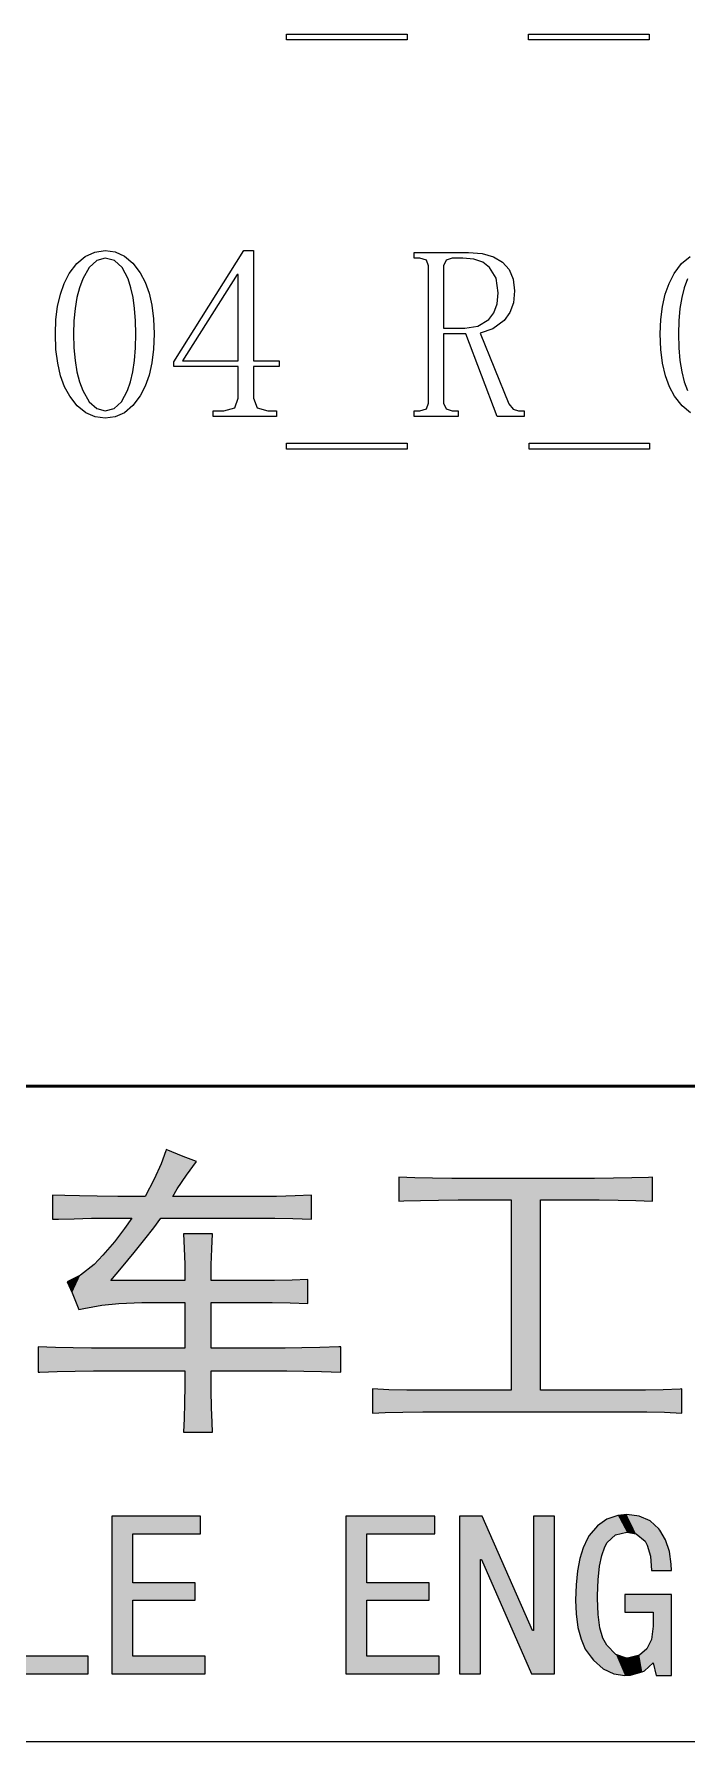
# Model space of a CAD drawing. Extents: x 0 to 420, y 0 to 297.
# Drawn here: x 350.29 to 362.25, y 35 to 66.26 of the extents above; entities that cross this region are included whole.
import ezdxf

# ---------------------------------------------------------------- set-up
doc = ezdxf.new("R2010")
doc.units = 0

msp = doc.modelspace()

# ---------------------------------------------------------------- linework, layer by layer
at = {"color": 7, "lineweight": 50}
msp.add_line((415, 47), (235, 47), dxfattribs=at)
at = {"color": 154, "lineweight": 25, "ltscale": 0.006263}
msp.add_line((352.707, 45.818), (352.622, 45.582), dxfattribs=at)
at = {"color": 154, "lineweight": 25, "ltscale": 0.000670392}
msp.add_line((352.714, 45.843), (352.707, 45.818), dxfattribs=at)
at = {"color": 154, "lineweight": 25, "ltscale": 0.008381}
for p, q in [((353.023, 45.714), (352.714, 45.843)), ((354.696, 43.445), (354.361, 43.442)), ((351.347, 42.208), (351.012, 42.211))]:
    msp.add_line(p, q, dxfattribs=at)
at = {"color": 154, "lineweight": 25, "ltscale": 0.006585}
msp.add_line((353.27, 45.622), (353.023, 45.714), dxfattribs=at)
at = {"color": 154, "lineweight": 25, "ltscale": 0.007705}
msp.add_line((352.622, 45.582), (352.493, 45.302), dxfattribs=at)
at = {"color": 154, "lineweight": 25, "ltscale": 0.007637}
msp.add_line((352.917, 45.121), (353.086, 45.375), dxfattribs=at)
at = {"color": 154, "lineweight": 25, "ltscale": 0.007699}
msp.add_line((353.086, 45.375), (353.27, 45.622), dxfattribs=at)
at = {"color": 154, "lineweight": 25, "ltscale": 0.010959}
for p, q in [((356.976, 45.335), (356.976, 44.897)), ((361.625, 44.897), (361.625, 45.335))]:
    msp.add_line(p, q, dxfattribs=at)
at = {"color": 154, "lineweight": 25, "ltscale": 0.007372}
msp.add_line((357.271, 45.324), (356.976, 45.335), dxfattribs=at)
at = {"color": 154, "lineweight": 25, "ltscale": 0.007738}
msp.add_line((361.551, 45.331), (361.242, 45.324), dxfattribs=at)
at = {"color": 154, "lineweight": 25, "ltscale": 0.001845}
msp.add_line((361.625, 45.335), (361.551, 45.331), dxfattribs=at)
at = {"color": 154, "lineweight": 25, "ltscale": 0.008939}
msp.add_line((352.493, 45.302), (352.327, 44.985), dxfattribs=at)
at = {"color": 154, "lineweight": 25, "ltscale": 0.003964}
msp.add_line((352.836, 44.985), (352.917, 45.121), dxfattribs=at)
at = {"color": 154, "lineweight": 25, "ltscale": 0.008015}
msp.add_line((357.591, 45.317), (357.271, 45.324), dxfattribs=at)
at = {"color": 154, "lineweight": 25, "ltscale": 0.008841}
for p, q in [((357.945, 45.313), (357.591, 45.317)), ((351.344, 44.584), (351.697, 44.587))]:
    msp.add_line(p, q, dxfattribs=at)
at = {"color": 154, "lineweight": 25, "ltscale": 0.003039}
msp.add_line((358.066, 45.313), (357.945, 45.313), dxfattribs=at)
at = {"color": 154, "lineweight": 25, "ltscale": 0.062345}
msp.add_line((360.56, 45.313), (358.066, 45.313), dxfattribs=at)
at = {"color": 154, "lineweight": 25, "ltscale": 0.008749}
for p, q in [((360.91, 45.317), (360.56, 45.313)), ((361.492, 41.438), (361.142, 41.438))]:
    msp.add_line(p, q, dxfattribs=at)
at = {"color": 154, "lineweight": 25, "ltscale": 0.00829}
for p, q in [((361.242, 45.324), (360.91, 45.317)), ((357.123, 41.438), (356.792, 41.445))]:
    msp.add_line(p, q, dxfattribs=at)
at = {"color": 154, "lineweight": 25, "ltscale": 0.011051}
for p, q in [((350.633, 45.007), (350.633, 44.565)), ((355.377, 44.565), (355.377, 45.007)), ((355.307, 43.022), (355.307, 43.464)), ((356.493, 41.46), (356.493, 41.018)), ((362.159, 41.018), (362.159, 41.46))]:
    msp.add_line(p, q, dxfattribs=at)
at = {"color": 154, "lineweight": 25, "ltscale": 0.005528}
msp.add_line((350.854, 45), (350.633, 45.007), dxfattribs=at)
at = {"color": 154, "lineweight": 25, "ltscale": 0.006817}
for p, q in [((351.126, 44.992), (350.854, 45)), ((353.554, 40.848), (353.546, 41.121))]:
    msp.add_line(p, q, dxfattribs=at)
at = {"color": 154, "lineweight": 25, "ltscale": 0.008104}
msp.add_line((351.451, 44.989), (351.126, 44.992), dxfattribs=at)
at = {"color": 154, "lineweight": 25, "ltscale": 0.009394}
msp.add_line((351.826, 44.985), (351.451, 44.989), dxfattribs=at)
at = {"color": 154, "lineweight": 25, "ltscale": 0.010682}
msp.add_line((352.254, 44.985), (351.826, 44.985), dxfattribs=at)
at = {"color": 154, "lineweight": 25, "ltscale": 0.001842}
msp.add_line((352.327, 44.985), (352.254, 44.985), dxfattribs=at)
at = {"color": 154, "lineweight": 25, "ltscale": 0.041164}
msp.add_line((354.482, 44.985), (352.836, 44.985), dxfattribs=at)
at = {"color": 154, "lineweight": 25, "ltscale": 0.006355}
msp.add_line((354.736, 44.985), (354.482, 44.985), dxfattribs=at)
at = {"color": 154, "lineweight": 25, "ltscale": 0.008568}
msp.add_line((355.079, 44.996), (354.736, 44.985), dxfattribs=at)
at = {"color": 154, "lineweight": 25, "ltscale": 0.007464}
for p, q in [((355.377, 45.007), (355.079, 44.996)), ((353.042, 44.035), (353.053, 43.736)), ((353.539, 43.729), (353.55, 44.027))]:
    msp.add_line(p, q, dxfattribs=at)
at = {"color": 154, "lineweight": 25, "ltscale": 0.002304}
msp.add_line((356.976, 44.897), (357.068, 44.9), dxfattribs=at)
at = {"color": 154, "lineweight": 25, "ltscale": 0.007556}
msp.add_line((357.068, 44.9), (357.37, 44.911), dxfattribs=at)
at = {"color": 154, "lineweight": 25, "ltscale": 0.008289}
msp.add_line((357.37, 44.911), (357.702, 44.915), dxfattribs=at)
at = {"color": 154, "lineweight": 25, "ltscale": 0.009117}
msp.add_line((357.702, 44.915), (358.066, 44.919), dxfattribs=at)
at = {"color": 154, "lineweight": 25, "ltscale": 0.02422}
msp.add_line((358.066, 44.919), (359.035, 44.919), dxfattribs=at)
at = {"color": 154, "lineweight": 25, "ltscale": 0.087025}
for p, q in [((359.035, 44.919), (359.035, 41.438)), ((359.569, 41.438), (359.569, 44.919))]:
    msp.add_line(p, q, dxfattribs=at)
at = {"color": 154, "lineweight": 25, "ltscale": 0.024772}
msp.add_line((359.569, 44.919), (360.56, 44.919), dxfattribs=at)
at = {"color": 154, "lineweight": 25, "ltscale": 0.00221}
msp.add_line((360.56, 44.919), (360.648, 44.919), dxfattribs=at)
at = {"color": 154, "lineweight": 25, "ltscale": 0.008657}
msp.add_line((360.648, 44.919), (360.995, 44.915), dxfattribs=at)
at = {"color": 154, "lineweight": 25, "ltscale": 0.008106}
for p, q in [((360.995, 44.915), (361.319, 44.908)), ((356.725, 41.029), (357.05, 41.036))]:
    msp.add_line(p, q, dxfattribs=at)
at = {"color": 154, "lineweight": 25, "ltscale": 0.007649}
msp.add_line((361.319, 44.908), (361.625, 44.897), dxfattribs=at)
at = {"color": 154, "lineweight": 25, "ltscale": 0.002764}
msp.add_line((350.633, 44.565), (350.743, 44.569), dxfattribs=at)
at = {"color": 154, "lineweight": 25, "ltscale": 0.007093}
for p, q in [((350.743, 44.569), (351.027, 44.576)), ((353.049, 41.202), (353.042, 40.918))]:
    msp.add_line(p, q, dxfattribs=at)
at = {"color": 154, "lineweight": 25, "ltscale": 0.007921}
msp.add_line((351.027, 44.576), (351.344, 44.584), dxfattribs=at)
at = {"color": 154, "lineweight": 25, "ltscale": 0.009669}
msp.add_line((351.697, 44.587), (352.084, 44.587), dxfattribs=at)
at = {"color": 154, "lineweight": 25, "ltscale": 0.007681}
msp.add_line((351.952, 44.396), (351.764, 44.153), dxfattribs=at)
at = {"color": 154, "lineweight": 25, "ltscale": 0.005824}
msp.add_line((352.084, 44.587), (351.952, 44.396), dxfattribs=at)
at = {"color": 154, "lineweight": 25, "ltscale": 0.006687}
msp.add_line((352.324, 44.2), (352.489, 44.41), dxfattribs=at)
at = {"color": 154, "lineweight": 25, "ltscale": 0.005471}
msp.add_line((352.489, 44.41), (352.618, 44.587), dxfattribs=at)
at = {"color": 154, "lineweight": 25, "ltscale": 0.046597}
msp.add_line((352.618, 44.587), (354.482, 44.587), dxfattribs=at)
at = {"color": 154, "lineweight": 25, "ltscale": 0.005618}
msp.add_line((354.482, 44.587), (354.707, 44.587), dxfattribs=at)
at = {"color": 154, "lineweight": 25, "ltscale": 0.008198}
for p, q in [((354.707, 44.587), (355.035, 44.58)), ((355.024, 43.453), (354.696, 43.445)), ((354.655, 43.044), (354.983, 43.036)), ((351.012, 42.211), (350.684, 42.219)), ((355.528, 42.219), (355.2, 42.211)), ((350.717, 41.78), (351.045, 41.788)), ((355.234, 41.788), (355.561, 41.78)), ((361.82, 41.445), (361.492, 41.438)), ((361.518, 41.04), (361.846, 41.033))]:
    msp.add_line(p, q, dxfattribs=at)
at = {"color": 154, "lineweight": 25, "ltscale": 0.008572}
msp.add_line((355.035, 44.58), (355.377, 44.565), dxfattribs=at)
at = {"color": 154, "lineweight": 25, "ltscale": 0.008101}
msp.add_line((351.764, 44.153), (351.554, 43.906), dxfattribs=at)
at = {"color": 154, "lineweight": 25, "ltscale": 0.007795}
msp.add_line((352.128, 43.957), (352.324, 44.2), dxfattribs=at)
at = {"color": 154, "lineweight": 25, "ltscale": 0.013261}
for p, q in [((353.561, 44.3), (353.031, 44.3)), ((353.031, 40.668), (353.561, 40.668))]:
    msp.add_line(p, q, dxfattribs=at)
at = {"color": 154, "lineweight": 25, "ltscale": 0.006636}
msp.add_line((353.031, 44.3), (353.042, 44.035), dxfattribs=at)
at = {"color": 154, "lineweight": 25, "ltscale": 0.00682}
msp.add_line((353.55, 44.027), (353.561, 44.3), dxfattribs=at)
at = {"color": 154, "lineweight": 25, "ltscale": 0.005796}
msp.add_line((351.554, 43.906), (351.392, 43.74), dxfattribs=at)
at = {"color": 154, "lineweight": 25, "ltscale": 0.009091}
msp.add_line((351.896, 43.677), (352.128, 43.957), dxfattribs=at)
at = {"color": 154, "lineweight": 25, "ltscale": 0.006796}
msp.add_line((351.141, 43.541), (350.898, 43.419), dxfattribs=at)
at = {"color": 154, "lineweight": 25, "ltscale": 0.007997}
msp.add_line((351.392, 43.74), (351.141, 43.541), dxfattribs=at)
at = {"color": 154, "lineweight": 25, "ltscale": 0.007711}
msp.add_line((351.697, 43.442), (351.896, 43.677), dxfattribs=at)
at = {"color": 154, "lineweight": 25, "ltscale": 0.007367}
for p, q in [((353.053, 43.736), (353.053, 43.442)), ((354.361, 43.044), (354.655, 43.044))]:
    msp.add_line(p, q, dxfattribs=at)
at = {"color": 154, "lineweight": 25, "ltscale": 0.007183}
msp.add_line((353.539, 43.442), (353.539, 43.729), dxfattribs=at)
at = {"color": 154, "lineweight": 25, "ltscale": 0.007096}
msp.add_line((355.307, 43.464), (355.024, 43.453), dxfattribs=at)
at = {"color": 154, "lineweight": 25, "ltscale": 0.005564}
msp.add_line((350.898, 43.419), (350.99, 43.217), dxfattribs=at)
at = {"color": 154, "lineweight": 25, "ltscale": 0.008175}
msp.add_line((350.99, 43.217), (351.115, 42.915), dxfattribs=at)
at = {"color": 154, "lineweight": 25, "ltscale": 0.033889}
for p, q in [((353.053, 43.442), (351.697, 43.442)), ((354.895, 42.208), (353.539, 42.208)), ((353.539, 41.791), (354.895, 41.791))]:
    msp.add_line(p, q, dxfattribs=at)
at = {"color": 154, "lineweight": 25, "ltscale": 0.020536}
for p, q in [((354.361, 43.442), (353.539, 43.442)), ((353.539, 43.044), (354.361, 43.044))]:
    msp.add_line(p, q, dxfattribs=at)
at = {"color": 154, "lineweight": 25, "ltscale": 0.002258}
msp.add_line((351.115, 42.915), (351.204, 42.933), dxfattribs=at)
at = {"color": 154, "lineweight": 25, "ltscale": 0.008327}
msp.add_line((351.204, 42.933), (351.532, 42.992), dxfattribs=at)
at = {"color": 154, "lineweight": 25, "ltscale": 0.007862}
msp.add_line((351.532, 42.992), (351.845, 43.022), dxfattribs=at)
at = {"color": 154, "lineweight": 25, "ltscale": 0.003597}
msp.add_line((351.845, 43.022), (351.988, 43.029), dxfattribs=at)
at = {"color": 154, "lineweight": 25, "ltscale": 0.006912}
msp.add_line((351.988, 43.029), (352.265, 43.04), dxfattribs=at)
at = {"color": 154, "lineweight": 25, "ltscale": 0.008934}
msp.add_line((352.265, 43.04), (352.622, 43.044), dxfattribs=at)
at = {"color": 154, "lineweight": 25, "ltscale": 0.010774}
msp.add_line((352.622, 43.044), (353.053, 43.044), dxfattribs=at)
at = {"color": 154, "lineweight": 25, "ltscale": 0.020904}
for p, q in [((353.053, 43.044), (353.053, 42.208)), ((353.539, 42.208), (353.539, 43.044))]:
    msp.add_line(p, q, dxfattribs=at)
at = {"color": 154, "lineweight": 25, "ltscale": 0.008112}
msp.add_line((354.983, 43.036), (355.307, 43.022), dxfattribs=at)
at = {"color": 154, "lineweight": 25, "ltscale": 0.011511}
for p, q in [((350.368, 42.23), (350.368, 41.769)), ((355.911, 41.769), (355.911, 42.23))]:
    msp.add_line(p, q, dxfattribs=at)
at = {"color": 154, "lineweight": 25, "ltscale": 0.007924}
msp.add_line((350.684, 42.219), (350.368, 42.23), dxfattribs=at)
at = {"color": 154, "lineweight": 25, "ltscale": 0.000920868}
msp.add_line((351.384, 42.208), (351.347, 42.208), dxfattribs=at)
at = {"color": 154, "lineweight": 25, "ltscale": 0.041717}
for p, q in [((353.053, 42.208), (351.384, 42.208)), ((351.384, 41.791), (353.053, 41.791))]:
    msp.add_line(p, q, dxfattribs=at)
at = {"color": 154, "lineweight": 25, "ltscale": 0.007644}
msp.add_line((355.2, 42.211), (354.895, 42.208), dxfattribs=at)
at = {"color": 154, "lineweight": 25, "ltscale": 0.008661}
msp.add_line((355.875, 42.23), (355.528, 42.219), dxfattribs=at)
at = {"color": 154, "lineweight": 25, "ltscale": 0.000921631}
msp.add_line((355.911, 42.23), (355.875, 42.23), dxfattribs=at)
at = {"color": 154, "lineweight": 25, "ltscale": 0.000737}
for p, q in [((350.368, 41.769), (350.397, 41.769)), ((354.895, 41.791), (354.924, 41.791))]:
    msp.add_line(p, q, dxfattribs=at)
at = {"color": 154, "lineweight": 25, "ltscale": 0.008016}
msp.add_line((350.397, 41.769), (350.717, 41.78), dxfattribs=at)
at = {"color": 154, "lineweight": 25, "ltscale": 0.008473}
msp.add_line((351.045, 41.788), (351.384, 41.791), dxfattribs=at)
at = {"color": 154, "lineweight": 25, "ltscale": 0.006723}
msp.add_line((353.053, 41.791), (353.053, 41.522), dxfattribs=at)
at = {"color": 154, "lineweight": 25, "ltscale": 0.008933}
msp.add_line((353.539, 41.434), (353.539, 41.791), dxfattribs=at)
at = {"color": 154, "lineweight": 25, "ltscale": 0.007736}
msp.add_line((354.924, 41.791), (355.234, 41.788), dxfattribs=at)
at = {"color": 154, "lineweight": 25, "ltscale": 0.008753}
msp.add_line((355.561, 41.78), (355.911, 41.769), dxfattribs=at)
at = {"color": 154, "lineweight": 25, "ltscale": 0.008012}
msp.add_line((353.053, 41.522), (353.049, 41.202), dxfattribs=at)
at = {"color": 154, "lineweight": 25, "ltscale": 0.00783}
msp.add_line((353.546, 41.121), (353.539, 41.434), dxfattribs=at)
at = {"color": 154, "lineweight": 25, "ltscale": 0.007468}
msp.add_line((356.792, 41.445), (356.493, 41.46), dxfattribs=at)
at = {"color": 154, "lineweight": 25, "ltscale": 0.007828}
msp.add_line((357.436, 41.438), (357.123, 41.438), dxfattribs=at)
at = {"color": 154, "lineweight": 25, "ltscale": 0.039967}
msp.add_line((359.035, 41.438), (357.436, 41.438), dxfattribs=at)
at = {"color": 154, "lineweight": 25, "ltscale": 0.039322}
msp.add_line((361.142, 41.438), (359.569, 41.438), dxfattribs=at)
at = {"color": 154, "lineweight": 25, "ltscale": 0.00774}
msp.add_line((362.129, 41.456), (361.82, 41.445), dxfattribs=at)
at = {"color": 154, "lineweight": 25, "ltscale": 0.000742735}
msp.add_line((362.159, 41.46), (362.129, 41.456), dxfattribs=at)
at = {"color": 154, "lineweight": 25, "ltscale": 0.005808}
msp.add_line((356.493, 41.018), (356.725, 41.029), dxfattribs=at)
at = {"color": 154, "lineweight": 25, "ltscale": 0.009118}
msp.add_line((357.05, 41.036), (357.414, 41.04), dxfattribs=at)
at = {"color": 154, "lineweight": 25, "ltscale": 0.093839}
msp.add_line((357.414, 41.04), (361.168, 41.04), dxfattribs=at)
at = {"color": 154, "lineweight": 25, "ltscale": 0.000184631}
msp.add_line((361.168, 41.04), (361.175, 41.04), dxfattribs=at)
at = {"color": 154, "lineweight": 25, "ltscale": 0.008564}
msp.add_line((361.175, 41.04), (361.518, 41.04), dxfattribs=at)
at = {"color": 154, "lineweight": 25, "ltscale": 0.007836}
msp.add_line((361.846, 41.033), (362.159, 41.018), dxfattribs=at)
at = {"color": 154, "lineweight": 25, "ltscale": 0.006268}
msp.add_line((353.042, 40.918), (353.031, 40.668), dxfattribs=at)
at = {"color": 154, "lineweight": 25, "ltscale": 0.004516}
msp.add_line((353.561, 40.668), (353.554, 40.848), dxfattribs=at)
at = {"color": 154, "lineweight": 25, "ltscale": 0.040704}
msp.add_line((353.344, 39.128), (351.716, 39.128), dxfattribs=at)
at = {"color": 154, "lineweight": 25, "ltscale": 0.072032}
for p, q in [((351.716, 39.128), (351.716, 36.247)), ((356.008, 39.128), (356.008, 36.247)), ((358.086, 39.128), (358.086, 36.247)), ((359.828, 36.247), (359.828, 39.128))]:
    msp.add_line(p, q, dxfattribs=at)
at = {"color": 154, "lineweight": 25, "ltscale": 0.007995}
for p, q in [((353.344, 38.809), (353.344, 39.128)), ((357.633, 38.809), (357.633, 39.128)), ((351.283, 36.247), (351.283, 36.567)), ((353.426, 36.247), (353.426, 36.567)), ((357.717, 36.247), (357.717, 36.567))]:
    msp.add_line(p, q, dxfattribs=at)
at = {"color": 154, "lineweight": 25, "ltscale": 0.040632}
msp.add_line((357.633, 39.128), (356.008, 39.128), dxfattribs=at)
at = {"color": 154, "lineweight": 25, "ltscale": 0.010467}
for p, q in [((358.505, 39.128), (358.086, 39.128)), ((359.409, 36.247), (359.828, 36.247))]:
    msp.add_line(p, q, dxfattribs=at)
at = {"color": 154, "lineweight": 25, "ltscale": 0.057115}
msp.add_line((359.427, 37.038), (358.505, 39.128), dxfattribs=at)
at = {"color": 154, "lineweight": 25, "ltscale": 0.009667}
msp.add_line((359.828, 39.128), (359.441, 39.128), dxfattribs=at)
at = {"color": 154, "lineweight": 25, "ltscale": 0.052261}
msp.add_line((359.441, 39.128), (359.441, 37.038), dxfattribs=at)
at = {"color": 154, "lineweight": 25, "ltscale": 0.005365}
msp.add_line((360.787, 39.079), (360.613, 38.954), dxfattribs=at)
at = {"color": 154, "lineweight": 25, "ltscale": 0.005287}
msp.add_line((360.988, 39.146), (360.787, 39.079), dxfattribs=at)
at = {"color": 154, "lineweight": 25, "ltscale": 0.004086}
msp.add_line((361.151, 39.16), (360.988, 39.146), dxfattribs=at)
at = {"color": 154, "lineweight": 25, "ltscale": 0.005788}
msp.add_line((361.381, 39.131), (361.151, 39.16), dxfattribs=at)
at = {"color": 154, "lineweight": 25, "ltscale": 0.005402}
msp.add_line((361.578, 39.044), (361.381, 39.131), dxfattribs=at)
at = {"color": 154, "lineweight": 25, "ltscale": 0.022387}
for p, q in [((352.103, 37.913), (352.103, 38.809)), ((356.391, 37.913), (356.391, 38.809))]:
    msp.add_line(p, q, dxfattribs=at)
at = {"color": 154, "lineweight": 25, "ltscale": 0.031037}
for p, q in [((352.103, 38.809), (353.344, 38.809)), ((356.391, 38.809), (357.633, 38.809))]:
    msp.add_line(p, q, dxfattribs=at)
at = {"color": 154, "lineweight": 25, "ltscale": 0.001533}
msp.add_line((360.465, 38.774), (360.433, 38.721), dxfattribs=at)
at = {"color": 154, "lineweight": 25, "ltscale": 0.005835}
msp.add_line((360.613, 38.954), (360.465, 38.774), dxfattribs=at)
at = {"color": 154, "lineweight": 25, "ltscale": 0.005349}
msp.add_line((360.79, 38.646), (360.947, 38.791), dxfattribs=at)
at = {"color": 154, "lineweight": 25, "ltscale": 0.005236}
msp.add_line((360.947, 38.791), (361.151, 38.841), dxfattribs=at)
at = {"color": 154, "lineweight": 25, "ltscale": 0.004362}
msp.add_line((361.151, 38.841), (361.322, 38.809), dxfattribs=at)
at = {"color": 154, "lineweight": 25, "ltscale": 0.00537}
msp.add_line((361.322, 38.809), (361.488, 38.672), dxfattribs=at)
at = {"color": 154, "lineweight": 25, "ltscale": 0.005452}
msp.add_line((361.738, 38.896), (361.578, 39.044), dxfattribs=at)
at = {"color": 154, "lineweight": 25, "ltscale": 0.000670305}
msp.add_line((361.756, 38.876), (361.738, 38.896), dxfattribs=at)
at = {"color": 154, "lineweight": 25, "ltscale": 0.005248}
msp.add_line((361.863, 38.695), (361.756, 38.876), dxfattribs=at)
at = {"color": 154, "lineweight": 25, "ltscale": 0.005173}
msp.add_line((360.354, 38.553), (360.293, 38.355), dxfattribs=at)
at = {"color": 154, "lineweight": 25, "ltscale": 0.00465}
msp.add_line((360.433, 38.721), (360.354, 38.553), dxfattribs=at)
at = {"color": 154, "lineweight": 25, "ltscale": 0.004161}
msp.add_line((360.694, 38.413), (360.75, 38.57), dxfattribs=at)
at = {"color": 154, "lineweight": 25, "ltscale": 0.002146}
msp.add_line((360.75, 38.57), (360.79, 38.646), dxfattribs=at)
at = {"color": 154, "lineweight": 25, "ltscale": 0.002048}
msp.add_line((361.488, 38.672), (361.526, 38.599), dxfattribs=at)
at = {"color": 154, "lineweight": 25, "ltscale": 0.005292}
msp.add_line((361.526, 38.599), (361.584, 38.396), dxfattribs=at)
at = {"color": 154, "lineweight": 25, "ltscale": 0.005516}
msp.add_line((361.933, 38.486), (361.863, 38.695), dxfattribs=at)
at = {"color": 154, "lineweight": 25, "ltscale": 0.005952}
msp.add_line((361.968, 38.25), (361.933, 38.486), dxfattribs=at)
at = {"color": 154, "lineweight": 25, "ltscale": 0.052189}
msp.add_line((358.47, 36.247), (358.47, 38.335), dxfattribs=at)
at = {"color": 154, "lineweight": 25, "ltscale": 0.000436401}
msp.add_line((358.47, 38.335), (358.488, 38.335), dxfattribs=at)
at = {"color": 154, "lineweight": 25, "ltscale": 0.057049}
msp.add_line((358.488, 38.335), (359.409, 36.247), dxfattribs=at)
at = {"color": 154, "lineweight": 25, "ltscale": 0.005702}
msp.add_line((360.293, 38.355), (360.25, 38.131), dxfattribs=at)
at = {"color": 154, "lineweight": 25, "ltscale": 0.006133}
msp.add_line((360.628, 37.968), (360.651, 38.213), dxfattribs=at)
at = {"color": 154, "lineweight": 25, "ltscale": 0.005133}
msp.add_line((360.651, 38.213), (360.694, 38.413), dxfattribs=at)
at = {"color": 154, "lineweight": 25, "ltscale": 0.006561}
msp.add_line((361.584, 38.396), (361.604, 38.134), dxfattribs=at)
at = {"color": 154, "lineweight": 25, "ltscale": 0.002911}
msp.add_line((361.974, 38.134), (361.968, 38.25), dxfattribs=at)
at = {"color": 154, "lineweight": 25, "ltscale": 0.028493}
for p, q in [((353.243, 37.913), (352.103, 37.913)), ((357.531, 37.913), (356.391, 37.913)), ((352.103, 37.593), (353.243, 37.593)), ((356.391, 37.593), (357.531, 37.593))]:
    msp.add_line(p, q, dxfattribs=at)
at = {"color": 154, "lineweight": 25, "ltscale": 0.007996}
for p, q in [((353.243, 37.593), (353.243, 37.913)), ((357.531, 37.593), (357.531, 37.913)), ((361.119, 37.695), (361.119, 37.375))]:
    msp.add_line(p, q, dxfattribs=at)
at = {"color": 154, "lineweight": 25, "ltscale": 0.007054}
msp.add_line((360.223, 37.875), (360.215, 37.593), dxfattribs=at)
at = {"color": 154, "lineweight": 25, "ltscale": 0.00643}
msp.add_line((360.25, 38.131), (360.223, 37.875), dxfattribs=at)
at = {"color": 154, "lineweight": 25, "ltscale": 0.007202}
msp.add_line((360.616, 37.681), (360.628, 37.968), dxfattribs=at)
at = {"color": 154, "lineweight": 25, "ltscale": 0.009232}
msp.add_line((361.604, 38.134), (361.974, 38.134), dxfattribs=at)
at = {"color": 154, "lineweight": 25, "ltscale": 0.025658}
for p, q in [((352.103, 36.567), (352.103, 37.593)), ((356.391, 36.567), (356.391, 37.593))]:
    msp.add_line(p, q, dxfattribs=at)
at = {"color": 154, "lineweight": 25, "ltscale": 0.006182}
msp.add_line((360.215, 37.593), (360.223, 37.346), dxfattribs=at)
at = {"color": 154, "lineweight": 25, "ltscale": 0.001308}
msp.add_line((360.616, 37.628), (360.616, 37.681), dxfattribs=at)
at = {"color": 154, "lineweight": 25, "ltscale": 0.00742}
msp.add_line((360.628, 37.332), (360.616, 37.628), dxfattribs=at)
at = {"color": 154, "lineweight": 25, "ltscale": 0.02137}
msp.add_line((361.974, 37.695), (361.119, 37.695), dxfattribs=at)
at = {"color": 154, "lineweight": 25, "ltscale": 0.03707}
msp.add_line((361.974, 36.212), (361.974, 37.695), dxfattribs=at)
at = {"color": 154, "lineweight": 25, "ltscale": 0.006302}
msp.add_line((360.223, 37.346), (360.255, 37.096), dxfattribs=at)
at = {"color": 154, "lineweight": 25, "ltscale": 0.006158}
msp.add_line((360.659, 37.087), (360.628, 37.332), dxfattribs=at)
at = {"color": 154, "lineweight": 25, "ltscale": 0.012938}
msp.add_line((361.119, 37.375), (361.636, 37.375), dxfattribs=at)
at = {"color": 154, "lineweight": 25, "ltscale": 0.004652}
msp.add_line((361.636, 37.375), (361.636, 37.189), dxfattribs=at)
at = {"color": 154, "lineweight": 25, "ltscale": 0.000363922}
msp.add_line((359.441, 37.038), (359.427, 37.038), dxfattribs=at)
at = {"color": 154, "lineweight": 25, "ltscale": 0.005572}
msp.add_line((360.255, 37.096), (360.314, 36.881), dxfattribs=at)
at = {"color": 154, "lineweight": 25, "ltscale": 0.004992}
msp.add_line((360.715, 36.896), (360.659, 37.087), dxfattribs=at)
at = {"color": 154, "lineweight": 25, "ltscale": 0.003643}
msp.add_line((360.785, 36.768), (360.715, 36.896), dxfattribs=at)
at = {"color": 154, "lineweight": 25, "ltscale": 0.00624}
msp.add_line((361.636, 37.119), (361.602, 36.872), dxfattribs=at)
at = {"color": 154, "lineweight": 25, "ltscale": 0.001744}
msp.add_line((361.636, 37.189), (361.636, 37.119), dxfattribs=at)
at = {"color": 154, "lineweight": 25, "ltscale": 0.004982}
msp.add_line((360.314, 36.881), (360.392, 36.698), dxfattribs=at)
at = {"color": 154, "lineweight": 25, "ltscale": 0.00458}
msp.add_line((360.392, 36.698), (360.5, 36.55), dxfattribs=at)
at = {"color": 154, "lineweight": 25, "ltscale": 0.005962}
msp.add_line((360.953, 36.599), (360.785, 36.768), dxfattribs=at)
at = {"color": 154, "lineweight": 25, "ltscale": 0.00508}
msp.add_line((361.145, 36.532), (360.953, 36.599), dxfattribs=at)
at = {"color": 154, "lineweight": 25, "ltscale": 0.005536}
msp.add_line((361.383, 36.584), (361.168, 36.532), dxfattribs=at)
at = {"color": 154, "lineweight": 25, "ltscale": 0.004486}
msp.add_line((361.52, 36.701), (361.383, 36.584), dxfattribs=at)
at = {"color": 154, "lineweight": 25, "ltscale": 0.004747}
msp.add_line((361.602, 36.872), (361.52, 36.701), dxfattribs=at)
at = {"color": 154, "lineweight": 25, "ltscale": 0.033945}
msp.add_line((351.283, 36.567), (349.925, 36.567), dxfattribs=at)
at = {"color": 154, "lineweight": 25, "ltscale": 0.033073}
msp.add_line((353.426, 36.567), (352.103, 36.567), dxfattribs=at)
at = {"color": 154, "lineweight": 25, "ltscale": 0.033145}
msp.add_line((357.717, 36.567), (356.391, 36.567), dxfattribs=at)
at = {"color": 154, "lineweight": 25, "ltscale": 0.001759}
msp.add_line((360.5, 36.55), (360.543, 36.494), dxfattribs=at)
at = {"color": 154, "lineweight": 25, "ltscale": 0.005922}
msp.add_line((360.543, 36.494), (360.721, 36.337), dxfattribs=at)
at = {"color": 154, "lineweight": 25, "ltscale": 0.005331}
msp.add_line((360.721, 36.337), (360.912, 36.244), dxfattribs=at)
at = {"color": 154, "lineweight": 25, "ltscale": 0.00058136}
msp.add_line((361.168, 36.532), (361.145, 36.532), dxfattribs=at)
at = {"color": 154, "lineweight": 25, "ltscale": 0.005662}
msp.add_line((361.218, 36.218), (361.436, 36.279), dxfattribs=at)
at = {"color": 154, "lineweight": 25, "ltscale": 0.001073}
msp.add_line((361.436, 36.279), (361.474, 36.3), dxfattribs=at)
at = {"color": 154, "lineweight": 25, "ltscale": 0.005505}
msp.add_line((361.474, 36.3), (361.636, 36.448), dxfattribs=at)
at = {"color": 154, "lineweight": 25, "ltscale": 0.006031}
msp.add_line((361.636, 36.448), (361.689, 36.212), dxfattribs=at)
at = {"color": 154, "lineweight": 25, "ltscale": 0.043612}
msp.add_line((349.539, 36.247), (351.283, 36.247), dxfattribs=at)
at = {"color": 154, "lineweight": 25, "ltscale": 0.04274}
for p, q in [((351.716, 36.247), (353.426, 36.247)), ((356.008, 36.247), (357.717, 36.247))]:
    msp.add_line(p, q, dxfattribs=at)
at = {"color": 154, "lineweight": 25, "ltscale": 0.009595}
msp.add_line((358.086, 36.247), (358.47, 36.247), dxfattribs=at)
at = {"color": 154, "lineweight": 25, "ltscale": 0.005222}
msp.add_line((360.912, 36.244), (361.119, 36.212), dxfattribs=at)
at = {"color": 154, "lineweight": 25, "ltscale": 0.002475}
msp.add_line((361.119, 36.212), (361.218, 36.218), dxfattribs=at)
at = {"color": 154, "lineweight": 25, "ltscale": 0.007124}
msp.add_line((361.689, 36.212), (361.974, 36.212), dxfattribs=at)
at = {"color": 7, "lineweight": 25}
msp.add_line((415, 35), (235, 35), dxfattribs=at)
at = {"color": 94, "lineweight": 25}
for points in [[(354.917, 66.153), (354.917, 66.258), (357.127, 66.258), (357.127, 66.153)], [(359.35, 66.153), (359.35, 66.258), (361.56, 66.258), (361.56, 66.153)], [(351.596, 59.226), (351.411, 59.251), (351.241, 59.327), (351.086, 59.453), (350.947, 59.629), (350.852, 59.804), (350.779, 60.005), (350.726, 60.233), (350.694, 60.488), (350.684, 60.77), (350.694, 61.033), (350.724, 61.275), (350.775, 61.496), (350.847, 61.696), (350.938, 61.875), (351.075, 62.059), (351.23, 62.191), (351.404, 62.27), (351.596, 62.296), (351.781, 62.271), (351.949, 62.195), (352.101, 62.069), (352.236, 61.892), (352.328, 61.718), (352.399, 61.519), (352.45, 61.295), (352.481, 61.045), (352.491, 60.77), (352.481, 60.494), (352.45, 60.243), (352.399, 60.017), (352.328, 59.815), (352.236, 59.638), (352.101, 59.458), (351.949, 59.329), (351.781, 59.252)], [(354.312, 59.594), (354.382, 59.419), (354.575, 59.366), (354.733, 59.366), (354.733, 59.261), (353.575, 59.261), (353.575, 59.366), (353.768, 59.366), (353.97, 59.419), (354.031, 59.594), (354.031, 60.173), (352.856, 60.173), (352.856, 60.261), (354.136, 62.296), (354.312, 62.296), (354.312, 60.278), (354.786, 60.278), (354.786, 60.173), (354.312, 60.173)], [(359.096, 61.559), (359.074, 61.343), (359.01, 61.161), (358.903, 61.015), (358.697, 60.862), (358.464, 60.787), (358.99, 59.489), (359.069, 59.392), (359.166, 59.366), (359.271, 59.366), (359.271, 59.261), (358.78, 59.261), (358.201, 60.77), (357.797, 60.77), (357.797, 59.506), (357.841, 59.401), (357.955, 59.366), (358.061, 59.366), (358.061, 59.261), (357.254, 59.261), (357.254, 59.366), (357.359, 59.366), (357.482, 59.401), (357.517, 59.506), (357.517, 62.015), (357.482, 62.121), (357.359, 62.156), (357.254, 62.156), (357.254, 62.261), (358.254, 62.261), (358.502, 62.241), (358.71, 62.183), (358.876, 62.085), (358.998, 61.949), (359.071, 61.774)], [(351.596, 62.156), (351.441, 62.114), (351.304, 61.988), (351.184, 61.778), (351.124, 61.617), (351.077, 61.436), (351.044, 61.234), (351.024, 61.012), (351.017, 60.77), (351.024, 60.515), (351.044, 60.284), (351.077, 60.077), (351.124, 59.894), (351.184, 59.735), (351.304, 59.53), (351.441, 59.407), (351.596, 59.366), (351.759, 59.407), (351.896, 59.53), (352.008, 59.735), (352.062, 59.894), (352.104, 60.077), (352.134, 60.284), (352.151, 60.515), (352.157, 60.77), (352.152, 61.012), (352.135, 61.234), (352.107, 61.436), (352.068, 61.617), (352.017, 61.778), (351.908, 61.988), (351.768, 62.114)], [(357.797, 60.875), (358.183, 60.875), (358.425, 60.914), (358.622, 61.033), (358.719, 61.158), (358.778, 61.321), (358.797, 61.524), (358.758, 61.789), (358.64, 61.989), (358.515, 62.082), (358.351, 62.137), (358.148, 62.156), (357.955, 62.156), (357.841, 62.121), (357.797, 62.015)], [(354.014, 61.857), (353.014, 60.278), (354.031, 60.278), (354.031, 61.857)], [(354.92, 58.664), (354.92, 58.77), (357.131, 58.77), (357.131, 58.664)], [(359.361, 58.664), (359.361, 58.77), (361.571, 58.77), (361.571, 58.664)]]:
    msp.add_lwpolyline(points, close=True, dxfattribs=at)
for points in [[(362.321, 59.327), (362.167, 59.453), (362.028, 59.629), (361.933, 59.804), (361.859, 60.005), (361.807, 60.233), (361.775, 60.488), (361.764, 60.77), (361.775, 61.033), (361.805, 61.275), (361.856, 61.496), (361.927, 61.696), (362.019, 61.875), (362.155, 62.059), (362.311, 62.191)], [(362.264, 61.778), (362.204, 61.617), (362.158, 61.436), (362.124, 61.234), (362.104, 61.012), (362.098, 60.77), (362.104, 60.515), (362.124, 60.284), (362.158, 60.077), (362.204, 59.894), (362.264, 59.735)]]:
    msp.add_lwpolyline(points, dxfattribs=at)
at = {"color": 154, "lineweight": 5}
for points in [[(352.707, 45.818), (352.622, 45.582), (352.714, 45.843), (352.836, 44.985)], [(353.023, 45.714), (352.714, 45.843), (352.917, 45.121), (352.836, 44.985)], [(353.023, 45.714), (352.917, 45.121), (353.27, 45.622), (353.086, 45.375)], [(352.493, 45.302), (352.618, 44.587), (352.622, 45.582)], [(352.622, 45.582), (352.618, 44.587), (352.836, 44.985), (354.482, 44.587)], [(357.37, 44.911), (357.271, 45.324), (357.068, 44.9), (356.976, 45.335)], [(357.068, 44.9), (356.976, 45.335), (356.976, 44.897)], [(361.242, 45.324), (361.319, 44.908), (361.551, 45.331), (361.625, 44.897)], [(361.551, 45.331), (361.625, 44.897), (361.625, 45.335)], [(352.327, 44.985), (352.489, 44.41), (352.493, 45.302), (352.618, 44.587)], [(357.702, 44.915), (357.591, 45.317), (357.37, 44.911), (357.271, 45.324)], [(358.066, 44.919), (357.945, 45.313), (357.702, 44.915), (357.591, 45.317)], [(359.035, 44.919), (358.066, 45.313), (358.066, 44.919), (357.945, 45.313)], [(359.569, 44.919), (360.56, 45.313), (359.035, 44.919), (358.066, 45.313)], [(359.569, 44.919), (360.56, 44.919), (360.56, 45.313), (360.648, 44.919)], [(360.56, 45.313), (360.648, 44.919), (360.91, 45.317), (360.995, 44.915)], [(360.91, 45.317), (360.995, 44.915), (361.242, 45.324), (361.319, 44.908)], [(351.027, 44.576), (350.854, 45), (350.743, 44.569), (350.633, 45.007)], [(350.743, 44.569), (350.633, 45.007), (350.633, 44.565)], [(351.344, 44.584), (351.126, 44.992), (351.027, 44.576), (350.854, 45)], [(351.697, 44.587), (351.451, 44.989), (351.344, 44.584), (351.126, 44.992)], [(352.084, 44.587), (351.826, 44.985), (351.697, 44.587), (351.451, 44.989)], [(352.084, 44.587), (352.254, 44.985), (351.826, 44.985)], [(351.952, 44.396), (352.128, 43.957), (352.084, 44.587), (352.254, 44.985)], [(352.254, 44.985), (352.128, 43.957), (352.324, 44.2)], [(352.254, 44.985), (352.324, 44.2), (352.327, 44.985), (352.489, 44.41)], [(352.836, 44.985), (354.482, 44.587), (354.482, 44.985), (354.707, 44.587)], [(354.482, 44.985), (354.707, 44.587), (354.736, 44.985), (355.035, 44.58)], [(354.736, 44.985), (355.035, 44.58), (355.079, 44.996), (355.377, 44.565)], [(355.079, 44.996), (355.377, 44.565), (355.377, 45.007)], [(359.569, 44.919), (359.035, 44.919), (359.569, 41.438), (359.035, 41.438)], [(351.764, 44.153), (351.896, 43.677), (351.952, 44.396), (352.128, 43.957)], [(351.554, 43.906), (351.697, 43.442), (351.764, 44.153), (351.896, 43.677)], [(353.031, 44.3), (353.042, 44.035), (353.561, 44.3), (353.053, 43.736)], [(353.561, 44.3), (353.053, 43.736), (353.55, 44.027), (353.539, 43.729)], [(351.392, 43.74), (351.532, 42.992), (351.554, 43.906), (351.697, 43.442)], [(350.99, 43.217), (351.141, 43.541), (350.898, 43.419)], [(350.99, 43.217), (351.115, 42.915), (351.141, 43.541), (351.204, 42.933)], [(351.141, 43.541), (351.204, 42.933), (351.392, 43.74), (351.532, 42.992)], [(353.554, 40.848), (353.546, 41.121), (353.053, 43.736), (353.539, 41.434)], [(353.053, 43.736), (353.539, 41.434), (353.539, 43.729), (353.539, 41.791)], [(353.053, 43.736), (353.053, 43.442), (353.554, 40.848), (353.561, 40.668)], [(353.539, 41.791), (353.539, 42.208), (353.539, 43.729), (353.539, 43.044)], [(353.539, 43.729), (353.539, 43.044), (353.539, 43.442), (354.361, 43.044)], [(354.696, 43.445), (354.983, 43.036), (355.024, 43.453), (355.307, 43.022)], [(355.024, 43.453), (355.307, 43.022), (355.307, 43.464)], [(351.697, 43.442), (351.532, 42.992), (351.845, 43.022)], [(353.053, 43.442), (351.697, 43.442), (351.988, 43.029), (351.845, 43.022)], [(353.053, 43.442), (351.988, 43.029), (352.265, 43.04)], [(352.265, 43.04), (352.622, 43.044), (353.053, 43.442), (353.053, 43.044)], [(353.053, 43.442), (353.053, 43.044), (353.561, 40.668), (353.053, 42.208)], [(353.539, 43.442), (354.361, 43.044), (354.361, 43.442), (354.655, 43.044)], [(354.361, 43.442), (354.655, 43.044), (354.696, 43.445), (354.983, 43.036)], [(350.717, 41.78), (350.684, 42.219), (350.397, 41.769), (350.368, 42.23)], [(350.397, 41.769), (350.368, 42.23), (350.368, 41.769)], [(351.045, 41.788), (351.012, 42.211), (350.717, 41.78), (350.684, 42.219)], [(351.384, 41.791), (351.347, 42.208), (351.045, 41.788), (351.012, 42.211)], [(353.053, 41.791), (351.384, 42.208), (351.384, 41.791), (351.347, 42.208)], [(353.561, 40.668), (353.053, 42.208), (353.053, 41.791), (351.384, 42.208)], [(353.539, 42.208), (354.895, 41.791), (354.895, 42.208), (354.924, 41.791)], [(354.895, 41.791), (353.539, 42.208), (353.539, 41.791)], [(354.895, 42.208), (354.924, 41.791), (355.2, 42.211), (355.234, 41.788)], [(355.2, 42.211), (355.234, 41.788), (355.528, 42.219), (355.561, 41.78)], [(355.528, 42.219), (355.561, 41.78), (355.875, 42.23), (355.911, 41.769)], [(355.875, 42.23), (355.911, 41.769), (355.911, 42.23)], [(353.561, 40.668), (353.053, 41.791), (353.049, 41.202), (353.053, 41.522)], [(357.05, 41.036), (356.792, 41.445), (356.725, 41.029), (356.493, 41.46)], [(356.725, 41.029), (356.493, 41.46), (356.493, 41.018)], [(357.414, 41.04), (357.123, 41.438), (357.05, 41.036), (356.792, 41.445)], [(361.168, 41.04), (357.436, 41.438), (357.414, 41.04), (357.123, 41.438)], [(359.569, 41.438), (359.035, 41.438), (361.168, 41.04), (357.436, 41.438)], [(361.142, 41.438), (359.569, 41.438), (361.492, 41.438), (361.168, 41.04)], [(361.168, 41.04), (361.175, 41.04), (361.492, 41.438), (361.518, 41.04)], [(361.492, 41.438), (361.518, 41.04), (361.82, 41.445), (361.846, 41.033)], [(361.82, 41.445), (361.846, 41.033), (362.129, 41.456), (362.159, 41.018)], [(362.129, 41.456), (362.159, 41.018), (362.159, 41.46)], [(353.561, 40.668), (353.049, 41.202), (353.031, 40.668), (353.042, 40.918)], [(352.103, 38.809), (353.344, 38.809), (351.716, 39.128), (353.344, 39.128)], [(352.103, 38.809), (351.716, 39.128), (352.103, 37.593), (352.103, 36.567)], [(352.103, 36.567), (351.716, 39.128), (353.426, 36.247), (351.716, 36.247)], [(356.391, 38.809), (357.633, 38.809), (356.008, 39.128), (357.633, 39.128)], [(356.391, 38.809), (356.008, 39.128), (356.391, 37.593), (356.391, 36.567)], [(356.391, 36.567), (356.008, 39.128), (357.717, 36.247), (356.008, 36.247)], [(358.505, 39.128), (358.086, 39.128), (358.488, 38.335), (358.47, 38.335)], [(358.086, 39.128), (358.086, 36.247), (358.47, 38.335), (358.47, 36.247)], [(358.505, 39.128), (358.488, 38.335), (359.427, 37.038), (359.409, 36.247)], [(359.828, 36.247), (359.828, 39.128), (359.441, 37.038), (359.441, 39.128)], [(360.787, 39.079), (360.613, 38.954), (360.694, 38.413), (360.651, 38.213)], [(360.787, 39.079), (360.694, 38.413), (360.79, 38.646), (360.75, 38.57)], [(360.787, 39.079), (360.79, 38.646), (360.988, 39.146)], [(360.79, 38.646), (360.947, 38.791), (360.988, 39.146), (361.151, 38.841)], [(360.988, 39.146), (361.151, 38.841), (361.151, 39.16), (361.322, 38.809)], [(361.151, 39.16), (361.322, 38.809), (361.381, 39.131), (361.488, 38.672)], [(361.381, 39.131), (361.488, 38.672), (361.578, 39.044)], [(352.103, 38.809), (352.103, 37.593), (352.103, 37.913)], [(356.391, 38.809), (356.391, 37.593), (356.391, 37.913)], [(360.5, 36.55), (360.465, 38.774), (360.392, 36.698), (360.433, 38.721)], [(360.5, 36.55), (360.543, 36.494), (360.465, 38.774), (360.613, 38.954)], [(360.543, 36.494), (360.616, 37.628), (360.613, 38.954), (360.616, 37.681)], [(360.613, 38.954), (360.616, 37.681), (360.628, 37.968)], [(360.651, 38.213), (360.613, 38.954), (360.628, 37.968)], [(361.488, 38.672), (361.526, 38.599), (361.578, 39.044), (361.584, 38.396)], [(361.578, 39.044), (361.584, 38.396), (361.738, 38.896), (361.604, 38.134)], [(361.974, 38.134), (361.738, 38.896), (361.604, 38.134)], [(361.974, 38.134), (361.863, 38.695), (361.738, 38.896), (361.756, 38.876)], [(360.293, 38.355), (360.314, 36.881), (360.354, 38.553), (360.392, 36.698)], [(360.354, 38.553), (360.392, 36.698), (360.433, 38.721)], [(361.974, 38.134), (361.968, 38.25), (361.863, 38.695), (361.933, 38.486)], [(360.25, 38.131), (360.255, 37.096), (360.293, 38.355), (360.314, 36.881)], [(352.103, 37.913), (352.103, 37.593), (353.243, 37.913), (353.243, 37.593)], [(356.391, 37.913), (356.391, 37.593), (357.531, 37.913), (357.531, 37.593)], [(360.223, 37.875), (360.215, 37.593), (360.255, 37.096), (360.223, 37.346)], [(360.223, 37.875), (360.255, 37.096), (360.25, 38.131)], [(360.721, 36.337), (360.628, 37.332), (360.543, 36.494), (360.616, 37.628)], [(361.119, 37.695), (361.119, 37.375), (361.974, 37.695), (361.636, 37.375)], [(361.689, 36.212), (361.974, 36.212), (361.636, 37.375), (361.974, 37.695)], [(360.715, 36.896), (360.659, 37.087), (360.721, 36.337), (360.628, 37.332)], [(361.689, 36.212), (361.636, 37.375), (361.636, 37.119), (361.636, 37.189)], [(359.828, 36.247), (359.441, 37.038), (359.409, 36.247), (359.427, 37.038)], [(360.715, 36.896), (360.721, 36.337), (360.785, 36.768), (360.912, 36.244)], [(361.52, 36.701), (361.636, 36.448), (361.602, 36.872), (361.636, 37.119)], [(361.689, 36.212), (361.636, 37.119), (361.636, 36.448)], [(360.785, 36.768), (360.912, 36.244), (360.953, 36.599), (361.119, 36.212)], [(360.953, 36.599), (361.119, 36.212), (361.145, 36.532), (361.218, 36.218)], [(361.383, 36.584), (361.168, 36.532), (361.436, 36.279), (361.218, 36.218)], [(361.383, 36.584), (361.436, 36.279), (361.52, 36.701)], [(361.436, 36.279), (361.474, 36.3), (361.52, 36.701), (361.636, 36.448)], [(349.925, 36.567), (349.539, 36.247), (351.283, 36.567), (351.283, 36.247)], [(352.103, 36.567), (353.426, 36.247), (353.426, 36.567)], [(356.391, 36.567), (357.717, 36.247), (357.717, 36.567)], [(361.145, 36.532), (361.218, 36.218), (361.168, 36.532)]]:
    msp.add_solid(points, dxfattribs=at)

doc.saveas('drawing.dxf')
